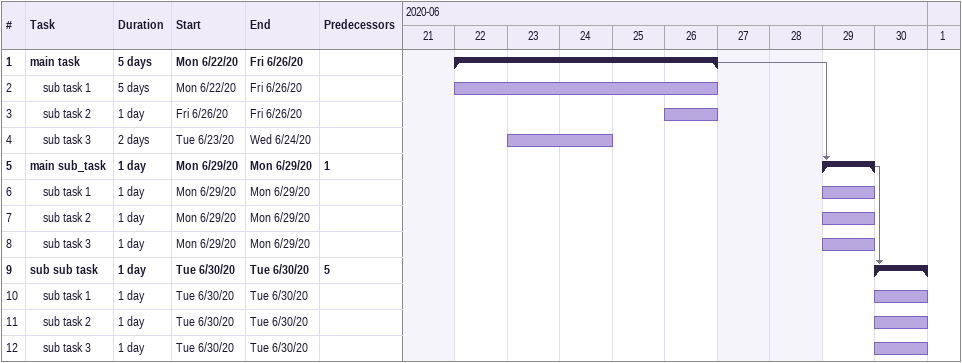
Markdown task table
| ID | Level | Task | Duration | Start | Finish | Predecessors |
|---|---|---|---|---|---|---|
| 1 | 1 | **main task** | 5d | 2020-06-22 | 2020-06-26 |  |
| 2 | 2 | sub task 1 | 5d | 2020-06-22 | 2020-06-26 |  |
| 3 | 2 | sub task 2 | 1d | 2020-06-26 | 2020-06-26 |  |
| 4 | 2 | sub task 3 | 2d | 2020-06-23 | 2020-06-24 |  |
| 5 | 1 | **main sub_task** | 1d | 2020-06-29 | 2020-06-29 | 1 |
| 6 | 2 | sub task 1 | 1d | 2020-06-29 | 2020-06-29 |  |
| 7 | 2 | sub task 2 | 1d | 2020-06-29 | 2020-06-29 |  |
| 8 | 2 | sub task 3 | 1d | 2020-06-29 | 2020-06-29 |  |
| 9 | 1 | **sub sub task** | 1d | 2020-06-30 | 2020-06-30 | 5 |
| 10 | 2 | sub task 1 | 1d | 2020-06-30 | 2020-06-30 |  |
| 11 | 2 | sub task 2 | 1d | 2020-06-30 | 2020-06-30 |  |
| 12 | 2 | sub task 3 | 1d | 2020-06-30 | 2020-06-30 |  |
